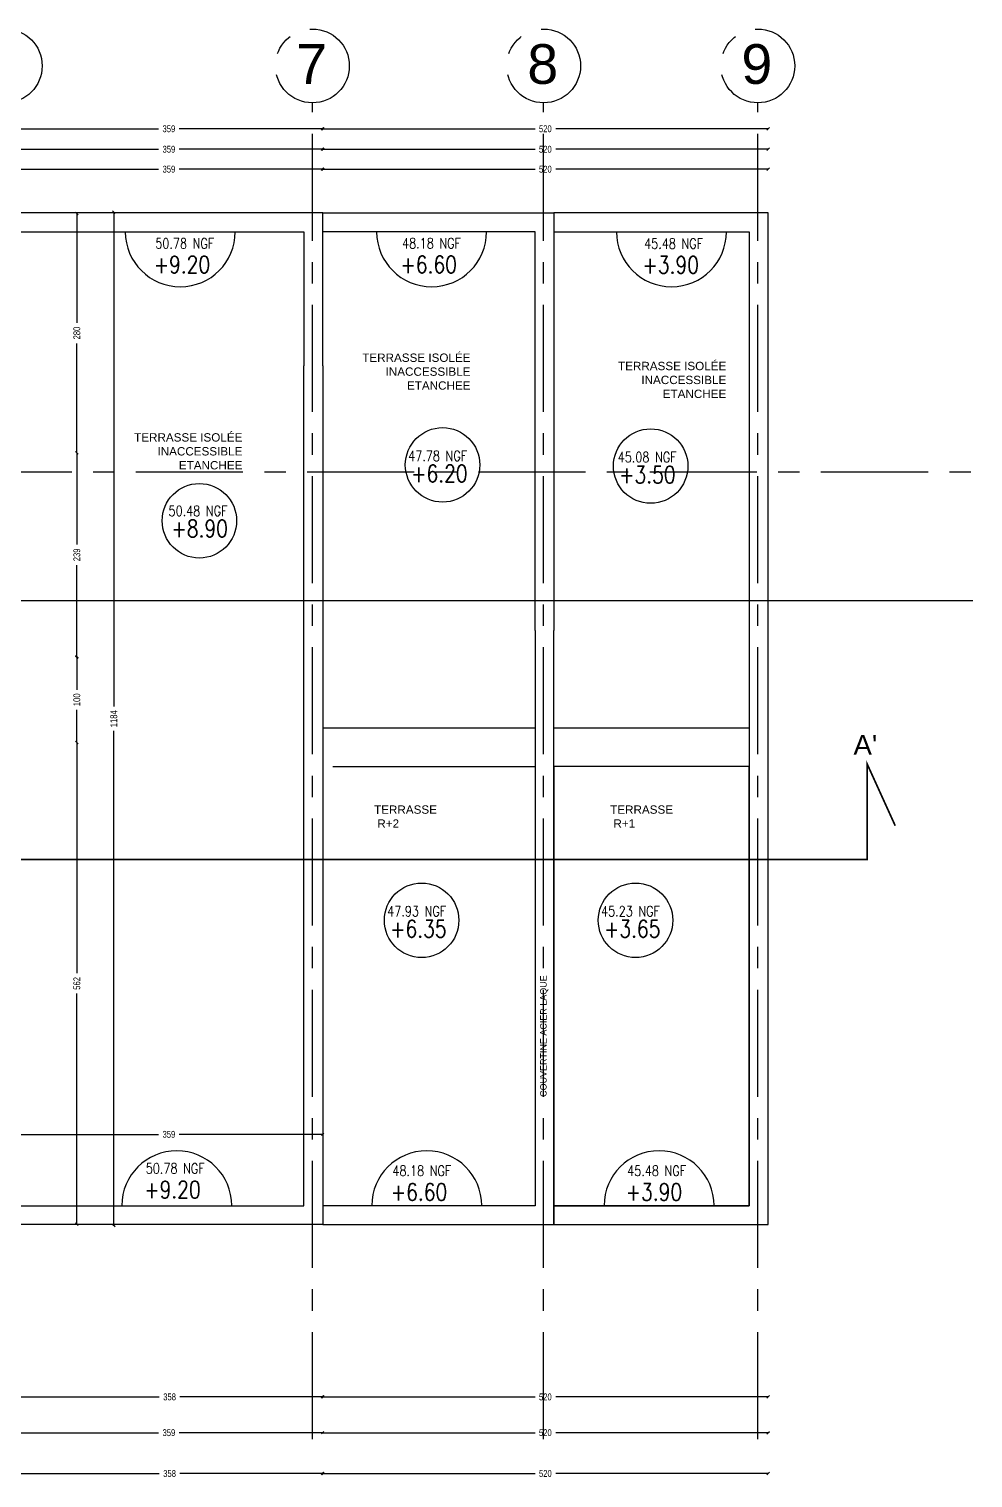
# Model space of a CAD drawing. Header units: millimetres. Extents: x -11.2 to 21.5, y -11.4 to 6.7.
# Drawn here: x 10.48 to 21.5, y -10.25 to 6.68 of the extents above; entities that cross this region are included whole.
import ezdxf

# ---------------------------------------------------------------- set-up
doc = ezdxf.new("R2010")
doc.units = ezdxf.units.MM
doc.linetypes.add('AXESx2', pattern=[4, 2.5, -0.5, 0.5, -0.5])
doc.layers.get('Defpoints').update_dxf_attribs({"color": 1})
for name, color, linetype in [('01_AH_Coupes', 195, 'AXESx2'), ("02_AH_Files d'axes", 147, 'AXESx2'), ('03_AH_Couverture_V', 33, 'Continuous'), ('04_AH_Cloisons_H', 153, 'Continuous'), ('07_AH_Côtes 100e', 7, 'Continuous'), ('07_AH_Côtes 50e', 7, 'Continuous'), ('07_AH_Textes 50e', 7, 'Continuous')]:
    doc.layers.add(name, color=color, linetype=linetype)
doc.styles.add('ARIAL', font='arial.ttf', dxfattribs={"width": 0.8})
doc.styles.add('Texte 50', font='arial.ttf', dxfattribs={"height": 0.075})
doc.styles.add('TRACEcotes', font='simplex.shx', dxfattribs={"width": 0.8})
doc.dimstyles.new('B+B_50', dxfattribs={"dimscale": 0, "dimtxt": 0.08, "dimasz": 0.03, "dimexe": 0.015, "dimexo": 0.03, "dimgap": 0.05, "dimtad": 0, "dimdec": 0, "dimlfac": 100, "dimdsep": 46, "dimtxsty": 'ARIAL', "dimblk": 'OBLIQUE', "dimcen": 0, "dimse1": 1, "dimse2": 1, "dimadec": 0, "dimazin": 0, "dimtp": 5, "dimtm": 2, "dimtfac": 1, "dimtdec": 0, "dimtofl": 0, "dimtmove": 2, "dimatfit": 3, "dimldrblk": 'OBLIQUE', "dimfxl": 1, "dimtolj": 1, "dimarcsym": 0})

# ---------------------------------------------------------------- blocks, each defined once
blk = doc.blocks.new('_Oblique')
at = {"color": 0, "linetype": 'ByBlock', "lineweight": -2}
blk.add_line((-0.5, -0.5), (0.5, 0.5), dxfattribs=at)
blk = doc.blocks.new('*D231')
at = {"layer": '07_AH_Côtes 50e', "color": 0, "lineweight": -2, "transparency": 16777216}
for p, q in [((10.315, 5.037), (11.99, 5.037)), ((13.907, 5.037), (12.232, 5.037))]:
    blk.add_line(p, q, dxfattribs=at)
at = {"layer": 'Defpoints', "color": 0, "transparency": 16777216}
for p in [(13.907, 5.037), (13.907, 4.526), (10.315, 1.725)]:
    blk.add_point(p, dxfattribs=at)
at = {"layer": '07_AH_Côtes 50e', "color": 0, "lineweight": -2, "transparency": 16777216, "xscale": 0.03, "yscale": 0.03, "zscale": 0.03, "rotation": 180}
blk.add_blockref('_Oblique', (10.315, 5.037), dxfattribs=at)
at = {"layer": '07_AH_Côtes 50e', "color": 0, "lineweight": -2, "transparency": 16777216, "xscale": 0.03, "yscale": 0.03, "zscale": 0.03}
blk.add_blockref('_Oblique', (13.907, 5.037), dxfattribs=at)
at = {"layer": '07_AH_Côtes 50e', "color": 0, "transparency": 16777216, "insert": (12.111, 5.037), "char_height": 0.08, "attachment_point": 5, "style": 'ARIAL'}
blk.add_mtext('\\A1;359', dxfattribs=at)
blk = doc.blocks.new('*D232')
at = {"layer": '07_AH_Côtes 50e', "color": 0, "lineweight": -2, "transparency": 16777216}
for p, q in [((13.907, 5.037), (16.387, 5.037)), ((19.108, 5.037), (16.628, 5.037))]:
    blk.add_line(p, q, dxfattribs=at)
at = {"layer": 'Defpoints', "color": 0, "transparency": 16777216}
for p in [(19.108, 5.037), (13.907, 4.526), (19.108, 4.526)]:
    blk.add_point(p, dxfattribs=at)
at = {"layer": '07_AH_Côtes 50e', "color": 0, "lineweight": -2, "transparency": 16777216, "xscale": 0.03, "yscale": 0.03, "zscale": 0.03, "rotation": 180}
blk.add_blockref('_Oblique', (13.907, 5.037), dxfattribs=at)
at = {"layer": '07_AH_Côtes 50e', "color": 0, "lineweight": -2, "transparency": 16777216, "xscale": 0.03, "yscale": 0.03, "zscale": 0.03}
blk.add_blockref('_Oblique', (19.108, 5.037), dxfattribs=at)
at = {"layer": '07_AH_Côtes 50e', "color": 0, "transparency": 16777216, "insert": (16.507, 5.037), "char_height": 0.08, "attachment_point": 5, "style": 'ARIAL'}
blk.add_mtext('\\A1;520', dxfattribs=at)
blk = doc.blocks.new('*D236')
at = {"layer": '07_AH_Côtes 50e', "color": 0, "lineweight": -2, "transparency": 16777216}
for p, q in [((10.315, 5.27), (11.99, 5.27)), ((13.907, 5.27), (12.232, 5.27))]:
    blk.add_line(p, q, dxfattribs=at)
at = {"layer": 'Defpoints', "color": 0, "transparency": 16777216}
for p in [(13.907, 5.27), (13.907, 4.526), (10.315, 1.725)]:
    blk.add_point(p, dxfattribs=at)
at = {"layer": '07_AH_Côtes 50e', "color": 0, "lineweight": -2, "transparency": 16777216, "xscale": 0.03, "yscale": 0.03, "zscale": 0.03, "rotation": 180}
blk.add_blockref('_Oblique', (10.315, 5.27), dxfattribs=at)
at = {"layer": '07_AH_Côtes 50e', "color": 0, "lineweight": -2, "transparency": 16777216, "xscale": 0.03, "yscale": 0.03, "zscale": 0.03}
blk.add_blockref('_Oblique', (13.907, 5.27), dxfattribs=at)
at = {"layer": '07_AH_Côtes 50e', "color": 0, "transparency": 16777216, "insert": (12.111, 5.27), "char_height": 0.08, "attachment_point": 5, "style": 'ARIAL'}
blk.add_mtext('\\A1;359', dxfattribs=at)
blk = doc.blocks.new('*D237')
at = {"layer": '07_AH_Côtes 50e', "color": 0, "lineweight": -2, "transparency": 16777216}
for p, q in [((13.907, 5.27), (16.387, 5.27)), ((19.108, 5.27), (16.628, 5.27))]:
    blk.add_line(p, q, dxfattribs=at)
at = {"layer": 'Defpoints', "color": 0, "transparency": 16777216}
for p in [(19.108, 5.27), (13.907, 4.526), (19.108, 4.526)]:
    blk.add_point(p, dxfattribs=at)
at = {"layer": '07_AH_Côtes 50e', "color": 0, "lineweight": -2, "transparency": 16777216, "xscale": 0.03, "yscale": 0.03, "zscale": 0.03, "rotation": 180}
blk.add_blockref('_Oblique', (13.907, 5.27), dxfattribs=at)
at = {"layer": '07_AH_Côtes 50e', "color": 0, "lineweight": -2, "transparency": 16777216, "xscale": 0.03, "yscale": 0.03, "zscale": 0.03}
blk.add_blockref('_Oblique', (19.108, 5.27), dxfattribs=at)
at = {"layer": '07_AH_Côtes 50e', "color": 0, "transparency": 16777216, "insert": (16.507, 5.27), "char_height": 0.08, "attachment_point": 5, "style": 'ARIAL'}
blk.add_mtext('\\A1;520', dxfattribs=at)
blk = doc.blocks.new('*D240')
at = {"layer": '07_AH_Côtes 50e', "color": 0, "lineweight": -2, "transparency": 16777216}
for p, q in [((10.315, 5.509), (11.99, 5.509)), ((13.907, 5.509), (12.232, 5.509))]:
    blk.add_line(p, q, dxfattribs=at)
at = {"layer": 'Defpoints', "color": 0, "transparency": 16777216}
for p in [(13.907, 5.509), (13.907, 4.526), (10.315, 1.725)]:
    blk.add_point(p, dxfattribs=at)
at = {"layer": '07_AH_Côtes 50e', "color": 0, "lineweight": -2, "transparency": 16777216, "xscale": 0.03, "yscale": 0.03, "zscale": 0.03, "rotation": 180}
blk.add_blockref('_Oblique', (10.315, 5.509), dxfattribs=at)
at = {"layer": '07_AH_Côtes 50e', "color": 0, "lineweight": -2, "transparency": 16777216, "xscale": 0.03, "yscale": 0.03, "zscale": 0.03}
blk.add_blockref('_Oblique', (13.907, 5.509), dxfattribs=at)
at = {"layer": '07_AH_Côtes 50e', "color": 0, "transparency": 16777216, "insert": (12.111, 5.509), "char_height": 0.08, "attachment_point": 5, "style": 'ARIAL'}
blk.add_mtext('\\A1;359', dxfattribs=at)
blk = doc.blocks.new('*D241')
at = {"layer": '07_AH_Côtes 50e', "color": 0, "lineweight": -2, "transparency": 16777216}
for p, q in [((13.907, 5.509), (16.387, 5.509)), ((19.108, 5.509), (16.628, 5.509))]:
    blk.add_line(p, q, dxfattribs=at)
at = {"layer": 'Defpoints', "color": 0, "transparency": 16777216}
for p in [(19.108, 5.509), (13.907, 4.526), (19.108, 4.526)]:
    blk.add_point(p, dxfattribs=at)
at = {"layer": '07_AH_Côtes 50e', "color": 0, "lineweight": -2, "transparency": 16777216, "xscale": 0.03, "yscale": 0.03, "zscale": 0.03, "rotation": 180}
blk.add_blockref('_Oblique', (13.907, 5.509), dxfattribs=at)
at = {"layer": '07_AH_Côtes 50e', "color": 0, "lineweight": -2, "transparency": 16777216, "xscale": 0.03, "yscale": 0.03, "zscale": 0.03}
blk.add_blockref('_Oblique', (19.108, 5.509), dxfattribs=at)
at = {"layer": '07_AH_Côtes 50e', "color": 0, "transparency": 16777216, "insert": (16.507, 5.509), "char_height": 0.08, "attachment_point": 5, "style": 'ARIAL'}
blk.add_mtext('\\A1;520', dxfattribs=at)
blk = doc.blocks.new('*D249')
at = {"layer": '07_AH_Côtes 50e', "color": 0, "lineweight": -2, "transparency": 16777216}
for p, q in [((11.036, -1.661), (11.036, -4.353)), ((11.036, -7.286), (11.036, -4.594))]:
    blk.add_line(p, q, dxfattribs=at)
at = {"layer": 'Defpoints', "color": 0, "transparency": 16777216}
for p in [(10.33, -1.661), (11.036, -1.661), (10.315, -7.286)]:
    blk.add_point(p, dxfattribs=at)
at = {"layer": '07_AH_Côtes 50e', "color": 0, "lineweight": -2, "transparency": 16777216, "xscale": 0.03, "yscale": 0.03, "zscale": 0.03}
for p, rotation in [((11.036, -1.661), 90), ((11.036, -7.286), 270)]:
    blk.add_blockref('_Oblique', p, dxfattribs=dict(at, rotation=rotation))
at = {"layer": '07_AH_Côtes 50e', "color": 0, "transparency": 16777216, "insert": (11.036, -4.474), "char_height": 0.08, "attachment_point": 5, "rotation": 90, "style": 'ARIAL'}
blk.add_mtext('\\A1;562', dxfattribs=at)
blk = doc.blocks.new('*D250')
at = {"layer": '07_AH_Côtes 50e', "color": 0, "lineweight": -2, "transparency": 16777216}
for p, q in [((11.036, -0.661), (11.036, -1.044)), ((11.036, -1.661), (11.036, -1.279))]:
    blk.add_line(p, q, dxfattribs=at)
at = {"layer": 'Defpoints', "color": 0, "transparency": 16777216}
for p in [(10.47, -0.661), (11.036, -0.661), (10.33, -1.661)]:
    blk.add_point(p, dxfattribs=at)
at = {"layer": '07_AH_Côtes 50e', "color": 0, "lineweight": -2, "transparency": 16777216, "xscale": 0.03, "yscale": 0.03, "zscale": 0.03}
for p, rotation in [((11.036, -0.661), 90), ((11.036, -1.661), 270)]:
    blk.add_blockref('_Oblique', p, dxfattribs=dict(at, rotation=rotation))
at = {"layer": '07_AH_Côtes 50e', "color": 0, "transparency": 16777216, "insert": (11.036, -1.161), "char_height": 0.08, "attachment_point": 5, "rotation": 90, "style": 'ARIAL'}
blk.add_mtext('\\A1;100', dxfattribs=at)
blk = doc.blocks.new('*D251')
at = {"layer": '07_AH_Côtes 50e', "color": 0, "lineweight": -2, "transparency": 16777216}
for p, q in [((11.036, 1.725), (11.036, 0.653)), ((11.036, -0.661), (11.036, 0.411))]:
    blk.add_line(p, q, dxfattribs=at)
at = {"layer": 'Defpoints', "color": 0, "transparency": 16777216}
for p in [(10.315, 1.725), (11.036, 1.725), (10.47, -0.661)]:
    blk.add_point(p, dxfattribs=at)
at = {"layer": '07_AH_Côtes 50e', "color": 0, "lineweight": -2, "transparency": 16777216, "xscale": 0.03, "yscale": 0.03, "zscale": 0.03}
for p, rotation in [((11.036, 1.725), 90), ((11.036, -0.661), 270)]:
    blk.add_blockref('_Oblique', p, dxfattribs=dict(at, rotation=rotation))
at = {"layer": '07_AH_Côtes 50e', "color": 0, "transparency": 16777216, "insert": (11.036, 0.532), "char_height": 0.08, "attachment_point": 5, "rotation": 90, "style": 'ARIAL'}
blk.add_mtext('\\A1;239', dxfattribs=at)
blk = doc.blocks.new('*D252')
at = {"layer": '07_AH_Côtes 50e', "color": 0, "lineweight": -2, "transparency": 16777216}
for p, q in [((11.036, 4.521), (11.036, 3.244)), ((11.036, 1.725), (11.036, 3.002))]:
    blk.add_line(p, q, dxfattribs=at)
at = {"layer": 'Defpoints', "color": 0, "transparency": 16777216}
for p in [(6.735, 4.521), (11.036, 4.521), (10.315, 1.725)]:
    blk.add_point(p, dxfattribs=at)
at = {"layer": '07_AH_Côtes 50e', "color": 0, "lineweight": -2, "transparency": 16777216, "xscale": 0.03, "yscale": 0.03, "zscale": 0.03}
for p, rotation in [((11.036, 4.521), 90), ((11.036, 1.725), 270)]:
    blk.add_blockref('_Oblique', p, dxfattribs=dict(at, rotation=rotation))
at = {"layer": '07_AH_Côtes 50e', "color": 0, "transparency": 16777216, "insert": (11.036, 3.123), "char_height": 0.08, "attachment_point": 5, "rotation": 90, "style": 'ARIAL'}
blk.add_mtext('\\A1;280', dxfattribs=at)
blk = doc.blocks.new('*D253')
at = {"layer": '07_AH_Côtes 50e', "color": 0, "lineweight": -2, "transparency": 16777216}
for p, q in [((11.468, 4.536), (11.468, -1.24)), ((11.468, -7.301), (11.468, -1.525))]:
    blk.add_line(p, q, dxfattribs=at)
at = {"layer": 'Defpoints', "color": 0, "transparency": 16777216}
for p in [(7.224, 4.536), (11.468, 4.536), (7.224, -7.301)]:
    blk.add_point(p, dxfattribs=at)
at = {"layer": '07_AH_Côtes 50e', "color": 0, "lineweight": -2, "transparency": 16777216, "xscale": 0.03, "yscale": 0.03, "zscale": 0.03}
for p, rotation in [((11.468, 4.536), 90), ((11.468, -7.301), 270)]:
    blk.add_blockref('_Oblique', p, dxfattribs=dict(at, rotation=rotation))
at = {"layer": '07_AH_Côtes 50e', "color": 0, "transparency": 16777216, "insert": (11.468, -1.383), "char_height": 0.08, "attachment_point": 5, "rotation": 90, "style": 'ARIAL'}
blk.add_mtext('\\A1;1184', dxfattribs=at)
blk = doc.blocks.new('*D254')
at = {"layer": '07_AH_Côtes 50e', "color": 0, "lineweight": -2, "transparency": 16777216}
for p, q in [((10.33, -9.305), (11.998, -9.305)), ((13.907, -9.305), (12.239, -9.305))]:
    blk.add_line(p, q, dxfattribs=at)
at = {"layer": 'Defpoints', "color": 0, "transparency": 16777216}
for p in [(13.907, -7.291), (10.33, -8.766), (10.33, -9.305)]:
    blk.add_point(p, dxfattribs=at)
at = {"layer": '07_AH_Côtes 50e', "color": 0, "lineweight": -2, "transparency": 16777216, "xscale": 0.03, "yscale": 0.03, "zscale": 0.03, "rotation": 180}
blk.add_blockref('_Oblique', (10.33, -9.305), dxfattribs=at)
at = {"layer": '07_AH_Côtes 50e', "color": 0, "lineweight": -2, "transparency": 16777216, "xscale": 0.03, "yscale": 0.03, "zscale": 0.03}
blk.add_blockref('_Oblique', (13.907, -9.305), dxfattribs=at)
at = {"layer": '07_AH_Côtes 50e', "color": 0, "transparency": 16777216, "insert": (12.119, -9.305), "char_height": 0.08, "attachment_point": 5, "style": 'ARIAL'}
blk.add_mtext('\\A1;358', dxfattribs=at)
blk = doc.blocks.new('*D255')
at = {"layer": '07_AH_Côtes 50e', "color": 0, "lineweight": -2, "transparency": 16777216}
for p, q in [((13.907, -9.305), (16.387, -9.305)), ((19.108, -9.305), (16.628, -9.305))]:
    blk.add_line(p, q, dxfattribs=at)
at = {"layer": 'Defpoints', "color": 0, "transparency": 16777216}
for p in [(13.907, -7.273), (19.108, -7.291), (13.907, -9.305)]:
    blk.add_point(p, dxfattribs=at)
at = {"layer": '07_AH_Côtes 50e', "color": 0, "lineweight": -2, "transparency": 16777216, "xscale": 0.03, "yscale": 0.03, "zscale": 0.03, "rotation": 180}
blk.add_blockref('_Oblique', (13.907, -9.305), dxfattribs=at)
at = {"layer": '07_AH_Côtes 50e', "color": 0, "lineweight": -2, "transparency": 16777216, "xscale": 0.03, "yscale": 0.03, "zscale": 0.03}
blk.add_blockref('_Oblique', (19.108, -9.305), dxfattribs=at)
at = {"layer": '07_AH_Côtes 50e', "color": 0, "transparency": 16777216, "insert": (16.507, -9.305), "char_height": 0.08, "attachment_point": 5, "style": 'ARIAL'}
blk.add_mtext('\\A1;520', dxfattribs=at)
blk = doc.blocks.new('*D267')
at = {"layer": '07_AH_Côtes 50e', "color": 0, "lineweight": -2, "transparency": 16777216}
for p, q in [((13.907, -9.723), (16.387, -9.723)), ((19.108, -9.723), (16.628, -9.723))]:
    blk.add_line(p, q, dxfattribs=at)
at = {"layer": 'Defpoints', "color": 0, "transparency": 16777216}
for p in [(13.907, -7.291), (19.108, -7.291), (13.907, -9.723)]:
    blk.add_point(p, dxfattribs=at)
at = {"layer": '07_AH_Côtes 50e', "color": 0, "lineweight": -2, "transparency": 16777216, "xscale": 0.03, "yscale": 0.03, "zscale": 0.03, "rotation": 180}
blk.add_blockref('_Oblique', (13.907, -9.723), dxfattribs=at)
at = {"layer": '07_AH_Côtes 50e', "color": 0, "lineweight": -2, "transparency": 16777216, "xscale": 0.03, "yscale": 0.03, "zscale": 0.03}
blk.add_blockref('_Oblique', (19.108, -9.723), dxfattribs=at)
at = {"layer": '07_AH_Côtes 50e', "color": 0, "transparency": 16777216, "insert": (16.507, -9.723), "char_height": 0.08, "attachment_point": 5, "style": 'ARIAL'}
blk.add_mtext('\\A1;520', dxfattribs=at)
blk = doc.blocks.new('*D268')
at = {"layer": '07_AH_Côtes 50e', "color": 0, "lineweight": -2, "transparency": 16777216}
for p, q in [((10.315, -9.723), (11.99, -9.723)), ((13.907, -9.723), (12.232, -9.723))]:
    blk.add_line(p, q, dxfattribs=at)
at = {"layer": 'Defpoints', "color": 0, "transparency": 16777216}
for p in [(10.315, -7.286), (13.907, -7.291), (10.315, -9.723)]:
    blk.add_point(p, dxfattribs=at)
at = {"layer": '07_AH_Côtes 50e', "color": 0, "lineweight": -2, "transparency": 16777216, "xscale": 0.03, "yscale": 0.03, "zscale": 0.03, "rotation": 180}
blk.add_blockref('_Oblique', (10.315, -9.723), dxfattribs=at)
at = {"layer": '07_AH_Côtes 50e', "color": 0, "lineweight": -2, "transparency": 16777216, "xscale": 0.03, "yscale": 0.03, "zscale": 0.03}
blk.add_blockref('_Oblique', (13.907, -9.723), dxfattribs=at)
at = {"layer": '07_AH_Côtes 50e', "color": 0, "transparency": 16777216, "insert": (12.111, -9.723), "char_height": 0.08, "attachment_point": 5, "style": 'ARIAL'}
blk.add_mtext('\\A1;359', dxfattribs=at)
blk = doc.blocks.new('*D273')
at = {"layer": '07_AH_Côtes 50e', "color": 0, "lineweight": -2, "transparency": 16777216}
for p, q in [((13.907, -10.2), (16.387, -10.2)), ((19.108, -10.2), (16.628, -10.2))]:
    blk.add_line(p, q, dxfattribs=at)
at = {"layer": 'Defpoints', "color": 0, "transparency": 16777216}
for p in [(13.907, -7.291), (19.108, -7.291), (13.907, -10.2)]:
    blk.add_point(p, dxfattribs=at)
at = {"layer": '07_AH_Côtes 50e', "color": 0, "lineweight": -2, "transparency": 16777216, "xscale": 0.03, "yscale": 0.03, "zscale": 0.03, "rotation": 180}
blk.add_blockref('_Oblique', (13.907, -10.2), dxfattribs=at)
at = {"layer": '07_AH_Côtes 50e', "color": 0, "lineweight": -2, "transparency": 16777216, "xscale": 0.03, "yscale": 0.03, "zscale": 0.03}
blk.add_blockref('_Oblique', (19.108, -10.2), dxfattribs=at)
at = {"layer": '07_AH_Côtes 50e', "color": 0, "transparency": 16777216, "insert": (16.507, -10.2), "char_height": 0.08, "attachment_point": 5, "style": 'ARIAL'}
blk.add_mtext('\\A1;520', dxfattribs=at)
blk = doc.blocks.new('*D274')
at = {"layer": '07_AH_Côtes 50e', "color": 0, "lineweight": -2, "transparency": 16777216}
for p, q in [((10.33, -10.2), (11.998, -10.2)), ((13.907, -10.2), (12.239, -10.2))]:
    blk.add_line(p, q, dxfattribs=at)
at = {"layer": 'Defpoints', "color": 0, "transparency": 16777216}
for p in [(13.907, -7.291), (10.33, -7.778), (10.33, -10.2)]:
    blk.add_point(p, dxfattribs=at)
at = {"layer": '07_AH_Côtes 50e', "color": 0, "lineweight": -2, "transparency": 16777216, "xscale": 0.03, "yscale": 0.03, "zscale": 0.03, "rotation": 180}
blk.add_blockref('_Oblique', (10.33, -10.2), dxfattribs=at)
at = {"layer": '07_AH_Côtes 50e', "color": 0, "lineweight": -2, "transparency": 16777216, "xscale": 0.03, "yscale": 0.03, "zscale": 0.03}
blk.add_blockref('_Oblique', (13.907, -10.2), dxfattribs=at)
at = {"layer": '07_AH_Côtes 50e', "color": 0, "transparency": 16777216, "insert": (12.119, -10.2), "char_height": 0.08, "attachment_point": 5, "style": 'ARIAL'}
blk.add_mtext('\\A1;358', dxfattribs=at)
blk = doc.blocks.new('*D301')
at = {"layer": '07_AH_Côtes 50e', "color": 0, "lineweight": -2, "transparency": 16777216}
for p, q in [((10.315, -6.238), (11.99, -6.238)), ((13.907, -6.238), (12.232, -6.238))]:
    blk.add_line(p, q, dxfattribs=at)
at = {"layer": 'Defpoints', "color": 0, "transparency": 16777216}
for p in [(13.907, -6.238), (13.907, -6.238), (10.315, -6.454)]:
    blk.add_point(p, dxfattribs=at)
at = {"layer": '07_AH_Côtes 50e', "color": 0, "lineweight": -2, "transparency": 16777216, "xscale": 0.03, "yscale": 0.03, "zscale": 0.03, "rotation": 180}
blk.add_blockref('_Oblique', (10.315, -6.238), dxfattribs=at)
at = {"layer": '07_AH_Côtes 50e', "color": 0, "lineweight": -2, "transparency": 16777216, "xscale": 0.03, "yscale": 0.03, "zscale": 0.03}
blk.add_blockref('_Oblique', (13.907, -6.238), dxfattribs=at)
at = {"layer": '07_AH_Côtes 50e', "color": 0, "transparency": 16777216, "insert": (12.111, -6.238), "char_height": 0.08, "attachment_point": 5, "style": 'ARIAL'}
blk.add_mtext('\\A1;359', dxfattribs=at)

msp = doc.modelspace()

# ---------------------------------------------------------------- linework, layer by layer
for centre, start, end in [((12.244, 4.306), 180.0226, 359.9774), ((15.179, 4.306), 180.0226, 359.9774), ((17.98, 4.306), 180.0226, 359.9774), ((12.203, -7.071), 0.0226, 179.9774), ((15.122, -7.071), 0.0226, 179.9774), ((17.835, -7.071), 0.0226, 179.9774)]:
    msp.add_arc(centre, 0.642, start, end)
at = {"layer": '01_AH_Coupes', "const_width": 0.02}
msp.add_lwpolyline([(-11.234, -2.632), (-10.908, -1.915), (-10.908, -3.026), (20.267, -3.026), (20.267, -1.915), (20.593, -2.632)], dxfattribs=at)
at = {"layer": "02_AH_Files d'axes", "ltscale": 0.5}
for p, q in [((13.787, -9.798), (13.787, 5.813)), ((16.487, -9.798), (16.487, 5.813)), ((18.988, -9.798), (18.988, 5.813)), ((-10.274, 1.5), (21.501, 1.5))]:
    msp.add_line(p, q, dxfattribs=at)
for centre in [(10.2, 6.244), (13.787, 6.244), (16.487, 6.244), (18.988, 6.244)]:
    msp.add_circle(centre, 0.431, dxfattribs=at)
at = {"layer": '03_AH_Couverture_V'}
for p, q in [((13.907, -1.488), (16.387, -1.488)), ((16.607, -1.488), (18.888, -1.488)), ((14.027, -1.941), (16.387, -1.941))]:
    msp.add_line(p, q, dxfattribs=at)
for points in [[(13.907, 2.74), (13.907, 4.526), (6.735, 4.526), (6.735, 4.306), (13.687, 4.306), (13.687, 2.74)], [(16.387, -0.35), (16.387, 4.306), (13.907, 4.306), (13.907, 4.526), (16.607, 4.526), (16.607, -0.35)], [(19.108, 3.378), (19.108, 4.526), (16.607, 4.526), (16.607, 4.306), (18.888, 4.306), (18.888, 3.378)], [(18.888, 3.378), (18.888, -7.071), (16.607, -7.071), (16.607, -7.291), (19.108, -7.291), (19.108, 3.378)], [(13.907, 2.74), (13.907, -7.291), (10.315, -7.291), (10.315, -7.071), (13.687, -7.071), (13.687, 2.74)], [(16.387, -0.35), (16.387, -7.071), (13.907, -7.071), (13.907, -7.291), (16.607, -7.291), (16.607, -0.35)]]:
    msp.add_lwpolyline(points, dxfattribs=at)
msp.add_lwpolyline([(18.888, -1.941), (16.607, -1.941), (16.607, -7.071), (18.888, -7.071)], close=True, dxfattribs=at)
at = {"layer": '04_AH_Cloisons_H'}
msp.add_line((-10.274, 0), (21.501, 0), dxfattribs=at)
at = {"layer": '07_AH_Côtes 100e'}
for centre in [(15.307, 1.583), (17.737, 1.569), (12.467, 0.93), (15.062, -3.737), (17.56, -3.737)]:
    msp.add_circle(centre, 0.435, dxfattribs=at)

# ---------------------------------------------------------------- texts
at = {"layer": '01_AH_Coupes', "insert": (20.383, -1.572), "char_height": 0.2321, "width": 2.49611, "attachment_point": 3, "style": 'Texte 50'}
msp.add_mtext("A'", dxfattribs=at)
at = {"layer": "02_AH_Files d'axes", "ltscale": 0.5, "char_height": 0.464, "width": 4.99221, "attachment_point": 3, "style": 'Texte 50'}
for s, insert in [('7', (13.957, 6.498)), ('8', (16.657, 6.498)), ('9', (19.157, 6.498))]:
    msp.add_mtext(s, dxfattribs=dict(at, insert=insert))
at = {"layer": '07_AH_Textes 50e', "color": 7, "style": 'TRACEcotes'}
for s, insert, char_height, attachment_point in [('48.18 NGF', (14.834, 4.112), 0.12, 7), ('50.78 NGF', (11.952, 4.111), 0.12, 7), ('45.48 NGF', (17.661, 4.108), 0.12, 7), ('+9.20', (11.934, 4.023), 0.2, 1), ('+6.60', (14.816, 4.024), 0.2, 1), ('+3.90', (17.643, 4.02), 0.2, 1), ('47.78 NGF', (14.906, 1.628), 0.12, 7), ('45.08 NGF', (17.352, 1.614), 0.12, 7), ('+6.20', (14.941, 1.583), 0.2, 1), ('+3.50', (17.37, 1.569), 0.2, 1), ('50.48 NGF', (12.107, 0.985), 0.12, 7), ('+8.90', (12.142, 0.94), 0.2, 1), ('47.93 NGF', (14.661, -3.691), 0.12, 7), ('45.23 NGF', (17.158, -3.691), 0.12, 7), ('+6.35', (14.696, -3.737), 0.2, 1), ('+3.65', (17.193, -3.737), 0.2, 1), ('50.78 NGF', (11.841, -6.695), 0.12, 7), ('48.18 NGF', (14.721, -6.723), 0.12, 7), ('45.48 NGF', (17.463, -6.723), 0.12, 7), ('+9.20', (11.824, -6.783), 0.2, 1), ('+6.60', (14.703, -6.811), 0.2, 1), ('+3.90', (17.446, -6.811), 0.2, 1)]:
    msp.add_mtext(s, dxfattribs=dict(at, insert=insert, char_height=char_height, attachment_point=attachment_point))
at = {"layer": '07_AH_Textes 50e', "ltscale": 0.3, "char_height": 0.0975, "width": 2.6, "attachment_point": 3, "style": 'Texte 50'}
for insert in [(15.633, 2.884), (18.62, 2.787), (12.969, 1.953)]:
    msp.add_mtext('TERRASSE ISOLÉE\\PINACCESSIBLE\\PETANCHEE', dxfattribs=dict(at, insert=insert))
at = {"layer": '07_AH_Textes 50e', "ltscale": 0.3, "char_height": 0.0975, "width": 2.6, "attachment_point": 1, "rotation": 0.1227, "style": 'Texte 50'}
for s, insert in [('TERRASSE\\P R+2', (14.507, -2.396)), ('TERRASSE\\P R+1', (17.264, -2.396))]:
    msp.add_mtext(s, dxfattribs=dict(at, insert=insert))
at = {"layer": '07_AH_Textes 50e', "insert": (16.542, -5.09), "char_height": 0.075, "attachment_point": 8, "rotation": 90, "style": 'Texte 50'}
msp.add_mtext_dynamic_manual_height_columns('COUVERTINE ACIER LAQUE', width=2.37048, gutter_width=0.4, heights=[0], dxfattribs=at)

# ---------------------------------------------------------------- dimensions: what is measured, and where the dimension line sits
at = {"layer": '07_AH_Côtes 50e'}
for base, p1, p2, picture, middle in [((13.907, 5.509), (10.315, 1.725), (13.907, 4.526), '*D240', (12.111, 5.509)), ((19.108, 5.509), (13.907, 4.526), (19.108, 4.526), '*D241', (16.507, 5.509)), ((13.907, 5.27), (10.315, 1.725), (13.907, 4.526), '*D236', (12.111, 5.27)), ((19.108, 5.27), (13.907, 4.526), (19.108, 4.526), '*D237', (16.507, 5.27)), ((13.907, 5.037), (10.315, 1.725), (13.907, 4.526), '*D231', (12.111, 5.037)), ((19.108, 5.037), (13.907, 4.526), (19.108, 4.526), '*D232', (16.507, 5.037)), ((13.907, -6.238), (10.315, -6.454), (13.907, -6.238), '*D301', (12.111, -6.238)), ((13.907, -9.305), (19.108, -7.291), (13.907, -7.273), '*D255', (16.507, -9.305)), ((10.315, -9.723), (13.907, -7.291), (10.315, -7.286), '*D268', (12.111, -9.723)), ((10.33, -9.305), (13.907, -7.291), (10.33, -8.766), '*D254', (12.119, -9.305)), ((10.33, -10.2), (13.907, -7.291), (10.33, -7.778), '*D274', (12.119, -10.2)), ((13.907, -9.723), (19.108, -7.291), (13.907, -7.291), '*D267', (16.507, -9.723)), ((13.907, -10.2), (19.108, -7.291), (13.907, -7.291), '*D273', (16.507, -10.2))]:
    dim = msp.add_linear_dim(base=base, p1=p1, p2=p2, dimstyle='B+B_50', override={"dimscale": 1}, dxfattribs=at)
    dim.commit()
    dim.dimension.update_dxf_attribs({"geometry": picture, "text_midpoint": middle})
for base, p1, p2, picture, middle in [((11.036, 4.521), (10.315, 1.725), (6.735, 4.521), '*D252', (11.036, 3.123)), ((11.468, 4.536), (7.224, -7.301), (7.224, 4.536), '*D253', (11.468, -1.383)), ((11.036, 1.725), (10.47, -0.661), (10.315, 1.725), '*D251', (11.036, 0.532)), ((11.036, -0.661), (10.33, -1.661), (10.47, -0.661), '*D250', (11.036, -1.161)), ((11.0361, -1.6613), (10.315, -7.2859), (10.3301, -1.6613), '*D249', (11.0361, -4.4736))]:
    dim = msp.add_linear_dim(base=base, p1=p1, p2=p2, angle=90, dimstyle='B+B_50', override={"dimscale": 1}, dxfattribs=at)
    dim.commit()
    dim.dimension.update_dxf_attribs({"geometry": picture, "text_midpoint": middle})

doc.saveas('drawing.dxf')
